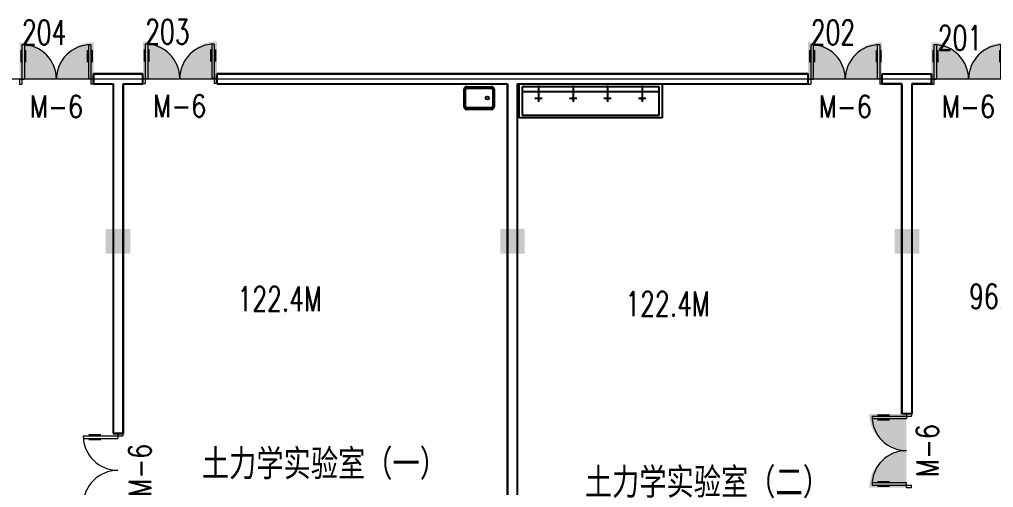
# Model space of a CAD drawing. Extents: x -220435 to 246757, y -381552 to -223577.
# Drawn here: x -20097 to -340, y -340679 to -331173 of the extents above; entities that cross this region are included whole.
import ezdxf
from ezdxf.enums import TextEntityAlignment as Align

# ---------------------------------------------------------------- set-up
doc = ezdxf.new("R2010")
doc.units = 0
doc.header["$LTSCALE"] = 1500
doc.header["$MEASUREMENT"] = 0
doc.layers.get('0').update_dxf_attribs({"linetype": 'CONTINUOUS'})
for name, color, linetype in [('COLUMN', 7, 'CONTINUOUS'), ('JELIBTLTC', 7, 'CONTINUOUS'), ('LVTRY', 7, 'CONTINUOUS'), ('PUB_WALL', 7, 'CONTINUOUS'), ('WALL', 7, 'CONTINUOUS'), ('WINDOW_TEXT', 7, 'CONTINUOUS'), ('模压门', 90, 'CONTINUOUS'), ('防盗门', 180, 'CONTINUOUS')]:
    doc.layers.add(name, color=color, linetype=linetype)
for name, color, linetype, lineweight in [('PUB_DIM', 7, 'CONTINUOUS', 0), ('WINDOW', 7, 'CONTINUOUS', 0), ('我的', 7, 'CONTINUOUS', 0)]:
    doc.layers.add(name, color=color, linetype=linetype, lineweight=lineweight)
doc.styles.add('_SIMPLEX', font='SIMPLEX.shx', dxfattribs={"width": 0.8})
doc.styles.add('DIM_FONT', font='TXT.shx', dxfattribs={"width": 0.7})
doc.styles.add('JELIBTLZX1', font='arial.ttf', dxfattribs={"width": 0.65})

# ---------------------------------------------------------------- blocks, each defined once
blk = doc.blocks.new('M_A20TUI')
for p, q in [((-0.483, 0.396), (-0.483, 0.235)), ((-0.467, 0.471), (-0.467, -0.062)), ((-0.433, 0.47), (-0.433, 0.004)), ((-0.417, 0.396), (-0.417, 0.235)), ((0.417, 0.396), (0.417, 0.235)), ((0.433, 0.47), (0.433, 0.004)), ((0.467, 0.471), (0.467, -0.062)), ((0.483, 0.396), (0.483, 0.235)), ((-0.5, 0.004), (-0.433, 0.004)), ((-0.5, 0.004), (-0.5, -0.062)), ((0.5, 0.004), (0.433, 0.004)), ((0.5, 0.004), (0.5, -0.062)), ((-0.5, -0.062), (-0.467, -0.062)), ((0.5, -0.062), (0.467, -0.062))]:
    blk.add_line(p, q)
for centre, start, end in [((-0.467, 0.004), 0, 90), ((0.467, 0.004), 90, 180)]:
    blk.add_arc(centre, 0.467, start, end)
blk = doc.blocks.new('_FZH')
blk.add_solid([(-0.5, -0.5), (0.5, -0.5), (-0.5, 0.5), (0.5, 0.5)])
blk = doc.blocks.new('_LV16')
for p, q in [((-75.7, 264.7), (73.5, 264.7)), ((0, 0), (0, 329.6))]:
    blk.add_line(p, q)
blk.add_circle((0, 264.7), 16.2)
blk = doc.blocks.new('_LV11')
for p, q in [((-255, 0), (255, 0)), ((-305, -410), (-305, -50)), ((-275, -410), (-275, -50)), ((-255, -30), (255, -30)), ((275, -50), (275, -410)), ((305, -50), (305, -410)), ((255, -430), (-255, -430)), ((255, -460), (-255, -460))]:
    blk.add_line(p, q)
blk.add_circle((165, -230), 32.5)
for centre, radius, start, end in [((-255, -50), 50, 90, 180), ((255, -50), 50, 0, 90), ((-255, -50), 20, 90, 180), ((255, -50), 20, 0, 90), ((-255, -410), 50, 180, 270), ((-255, -410), 20, 180, 270), ((255, -410), 50, 270, 0), ((255, -410), 20, 270, 0)]:
    blk.add_arc(centre, radius, start, end)

msp = doc.modelspace()

# ---------------------------------------------------------------- hatches: boundary and pattern name
at = {"layer": '模压门'}
for points in [[(-2859.6, -339182.4, 0.4142136), (-2109.6, -339932.4), (-2109.6, -339182.4)], [(-2859.6, -340682.4, -0.4142136), (-2109.6, -339932.4), (-2109.6, -340682.4)]]:
    msp.add_hatch(color=256, dxfattribs=at).paths.add_polyline_path(points)
at = {"layer": '防盗门'}
for points in [[(-20094.5, -331640.6, -0.4142136), (-19344.5, -332390.6), (-20094.5, -332390.6)], [(-18594.5, -331640.6, 0.4142136), (-19344.5, -332390.6), (-18594.5, -332390.6)], [(-17593.7, -331621.2, -0.4142136), (-16843.7, -332371.2), (-17593.7, -332371.2)], [(-16093.7, -331621.2, 0.4142136), (-16843.7, -332371.2), (-16093.7, -332371.2)], [(-4102, -331634.3, -0.4142136), (-3352, -332384.3), (-4102, -332384.3)], [(-2602, -331634.3, 0.4142136), (-3352, -332384.3), (-2602, -332384.3)], [(-1601.7, -331634.3, -0.4142136), (-851.7, -332384.3), (-1601.7, -332384.3)], [(-101.7, -331634.3, 0.4142136), (-851.7, -332384.3), (-101.7, -332384.3)]]:
    msp.add_hatch(color=256, dxfattribs=at).paths.add_polyline_path(points)

# ---------------------------------------------------------------- linework, layer by layer
at = {"layer": 'LVTRY'}
for p, q in [((-9963, -333174.1), (-9963, -332484.1)), ((-7063, -332484.1), (-7063, -333174.1)), ((-9903, -332544.1), (-9903, -333114.1)), ((-7123, -332544.1), (-9903, -332544.1)), ((-7123, -332644.1), (-9903, -332644.1)), ((-7123, -333114.1), (-7123, -332544.1)), ((-7063, -333174.1), (-9963, -333174.1)), ((-9903, -333114.1), (-7123, -333114.1))]:
    msp.add_line(p, q, dxfattribs=at)
at = {"layer": 'PUB_DIM'}
msp.add_line((-41510.2, -332379.3), (8454.4, -332379.3), dxfattribs=at)
at = {"layer": 'PUB_WALL'}
for p, q in [((-18597.3, -332479.3), (-18597.3, -332279.3)), ((-18597.3, -332279.3), (-17596.7, -332279.3)), ((-17596.7, -332279.3), (-18597.3, -332279.3)), ((-18597.3, -332279.3), (-18597.3, -332479.3)), ((-17596.7, -332479.3), (-17596.7, -332279.3)), ((-17596.7, -332479.3), (-17596.7, -332279.3)), ((-16096.7, -332279.3), (-4097.3, -332279.3)), ((-16096.7, -332479.3), (-16096.7, -332279.3)), ((-4097.3, -332279.3), (-16096.7, -332279.3)), ((-16096.7, -332279.3), (-16096.7, -332479.3)), ((-4097.3, -332479.3), (-4097.3, -332279.3)), ((-4097.3, -332479.3), (-4097.3, -332279.3)), ((-2597.3, -332479.3), (-2597.3, -332279.3)), ((-2597.3, -332279.3), (-1597.1, -332279.3)), ((-2597.3, -332479.3), (-2597.3, -332279.3)), ((-2597.3, -332279.3), (-1597.1, -332279.3)), ((-1597.1, -332479.3), (-1597.1, -332279.3)), ((-1597.1, -332279.3), (-1597.1, -332479.3)), ((-18597.3, -332479.3), (-18197.1, -332479.3)), ((-18597.3, -332479.3), (-18197.1, -332479.3)), ((-18197.1, -332479.3), (-18197.1, -339579.8)), ((-18197.1, -332479.3), (-18197.1, -339579.8)), ((-17997.1, -332479.3), (-17997.1, -339579.8)), ((-17997.1, -332479.3), (-17596.7, -332479.3)), ((-17997.1, -339579.8), (-17997.1, -332479.3)), ((-17997.1, -332479.3), (-17596.7, -332479.3)), ((-16096.7, -332479.3), (-10197.1, -332479.3)), ((-16096.7, -332479.3), (-10197.1, -332479.3)), ((-10197.1, -347629.3), (-10197.1, -332479.3)), ((-10197.1, -332479.3), (-10197.1, -347629.3)), ((-9997.1, -347629.3), (-9997.1, -332479.3)), ((-9997.1, -332479.3), (-4097.3, -332479.3)), ((-9997.1, -347629.3), (-9997.1, -332479.3)), ((-9997.1, -332479.3), (-4097.3, -332479.3)), ((-2597.3, -332479.3), (-2197.1, -332479.3)), ((-2197.1, -332479.3), (-2597.3, -332479.3)), ((-2197.1, -332479.3), (-2197.1, -339179.3)), ((-2197.1, -339179.3), (-2197.1, -332479.3)), ((-1997.1, -332479.3), (-1997.1, -339179.3)), ((-1997.1, -332479.3), (-1597.1, -332479.3)), ((-1597.1, -332479.3), (-1997.1, -332479.3)), ((-1997.1, -332479.3), (-1997.1, -339179.3)), ((-1997.1, -339179.3), (-2197.1, -339179.3)), ((-1997.1, -339179.3), (-2197.1, -339179.3)), ((-17997.1, -339579.8), (-18197.1, -339579.8)), ((-18197.1, -339579.8), (-17997.1, -339579.8))]:
    msp.add_line(p, q, dxfattribs=at)
at = {"layer": 'WALL'}
for p, q in [((-18597.3, -332479.3), (-18597.3, -332279.3)), ((-18597.3, -332279.3), (-17596.7, -332279.3)), ((-17596.7, -332479.3), (-17596.7, -332279.3)), ((-16096.7, -332279.3), (-4097.3, -332279.3)), ((-16096.7, -332479.3), (-16096.7, -332279.3)), ((-4097.3, -332479.3), (-4097.3, -332279.3)), ((-2597.3, -332479.3), (-2597.3, -332279.3)), ((-2597.3, -332279.3), (-1597.1, -332279.3)), ((-1597.1, -332479.3), (-1597.1, -332279.3)), ((-18597.3, -332479.3), (-18197.1, -332479.3)), ((-18197.1, -332479.3), (-18197.1, -339579.8)), ((-17997.1, -332479.3), (-17997.1, -339579.8)), ((-17997.1, -332479.3), (-17596.7, -332479.3)), ((-16096.7, -332479.3), (-10197.1, -332479.3)), ((-10197.1, -347629.3), (-10197.1, -332479.3)), ((-9997.1, -347629.3), (-9997.1, -332479.3)), ((-9997.1, -332479.3), (-4097.3, -332479.3)), ((-2597.3, -332479.3), (-2197.1, -332479.3)), ((-2197.1, -332479.3), (-2197.1, -339179.3)), ((-1997.1, -332479.3), (-1997.1, -339179.3)), ((-1997.1, -332479.3), (-1597.1, -332479.3)), ((-1997.1, -339179.3), (-2197.1, -339179.3)), ((-17997.1, -339579.8), (-18197.1, -339579.8))]:
    msp.add_line(p, q, dxfattribs=at)

# ---------------------------------------------------------------- block references
at = {"layer": 'COLUMN', "xscale": 500, "yscale": 500, "zscale": 500}
for p in [(-18097.1, -335679.3), (-10097.1, -335679.3), (-2097.1, -335679.3)]:
    msp.add_blockref('_FZH', p, dxfattribs=at)
at = {"layer": 'LVTRY'}
msp.add_blockref('_LV11', (-10774, -332539.1), dxfattribs=at)
at = {"layer": 'LVTRY', "rotation": 180}
for p in [(-9568.3, -332514.1), (-8868.3, -332514.1), (-8168.3, -332514.1), (-7468.3, -332514.1)]:
    msp.add_blockref('_LV16', p, dxfattribs=at)
at = {"layer": 'WINDOW'}
ref = msp.add_blockref('M_A20TUI', (-19347.3, -332392), dxfattribs=dict(at, xscale=-1500, yscale=-1500, zscale=1500, rotation=180))
ref.add_attrib('A', 'M-6', dxfattribs={"layer": 'WINDOW_TEXT', "height": 450, "style": '_SIMPLEX', "width": 0.8, "flags": 8}).set_placement((-19347.3, -332942), align=Align.MIDDLE)
ref = msp.add_blockref('M_A20TUI', (-16846.7, -332379.3), dxfattribs=dict(at, xscale=-1500, yscale=-1500, zscale=1500, rotation=180))
ref.add_attrib('A', 'M-6', dxfattribs={"layer": 'WINDOW_TEXT', "height": 450, "style": '_SIMPLEX', "width": 0.8, "flags": 8}).set_placement((-16846.7, -332929.3), align=Align.MIDDLE)
ref = msp.add_blockref('M_A20TUI', (-3347.3, -332392), dxfattribs=dict(at, xscale=-1500, yscale=-1500, zscale=1500, rotation=180))
ref.add_attrib('A', 'M-6', dxfattribs={"layer": 'WINDOW_TEXT', "height": 450, "style": '_SIMPLEX', "width": 0.8, "flags": 8}).set_placement((-3347.3, -332942), align=Align.MIDDLE)
ref = msp.add_blockref('M_A20TUI', (-847.1, -332392), dxfattribs=dict(at, xscale=-1500, yscale=-1500, zscale=1500, rotation=180))
ref.add_attrib('A', 'M-6', dxfattribs={"layer": 'WINDOW_TEXT', "height": 450, "style": '_SIMPLEX', "width": 0.8, "flags": 8}).set_placement((-847.1, -332942), align=Align.MIDDLE)
ref = msp.add_blockref('M_A20TUI', (-2097.1, -339929.3), dxfattribs=dict(at, xscale=1500, yscale=1500, zscale=1500, rotation=90))
ref.add_attrib('A', 'M-6', dxfattribs={"layer": 'WINDOW_TEXT', "height": 450, "rotation": 90, "style": '_SIMPLEX', "width": 0.8, "flags": 8}).set_placement((-1678.5, -339929.3), align=Align.MIDDLE)
ref = msp.add_blockref('M_A20TUI', (-18097.1, -340329.8), dxfattribs=dict(at, xscale=1500, yscale=1500, zscale=1500, rotation=90))
ref.add_attrib('A', 'M-6', dxfattribs={"layer": 'WINDOW_TEXT', "height": 450, "rotation": 90, "style": '_SIMPLEX', "width": 0.8, "flags": 8}).set_placement((-17654, -340329.8), align=Align.MIDDLE)

# ---------------------------------------------------------------- texts
at = {"layer": 'JELIBTLTC', "style": 'JELIBTLZX1', "width": 0.75}
for s, p in [('土力学实验室（一）', (-16398, -340454.2)), ('土力学实验室（二）', (-8629.9, -340829.3))]:
    msp.add_text(s, height=540, dxfattribs=at).set_placement(p)
at = {"layer": '我的', "linetype": 'ByBlock', "lineweight": 20, "char_height": 500, "attachment_point": 1, "style": 'DIM_FONT'}
for s, insert, width in [('{\\C1;204}', (-20047.3, -331185.6), 1460.707), ('{\\C1;203}', (-17546.7, -331173), 1460.707), ('{\\C1;202}', (-4047.3, -331185.6), 1460.707), ('{\\C1;201}', (-1472.1, -331297.7), 1460.707), ('{\\C3;122.4M}', (-15675.2, -336599.5), 3277.996), ('{\\C3;96.48M}', (-834.8, -336545.7), 2521.536), ('{\\C3;122.4M}', (-7808, -336700.3), 2874.551)]:
    msp.add_mtext(s, dxfattribs=dict(at, insert=insert, width=width))

doc.saveas('drawing.dxf')
